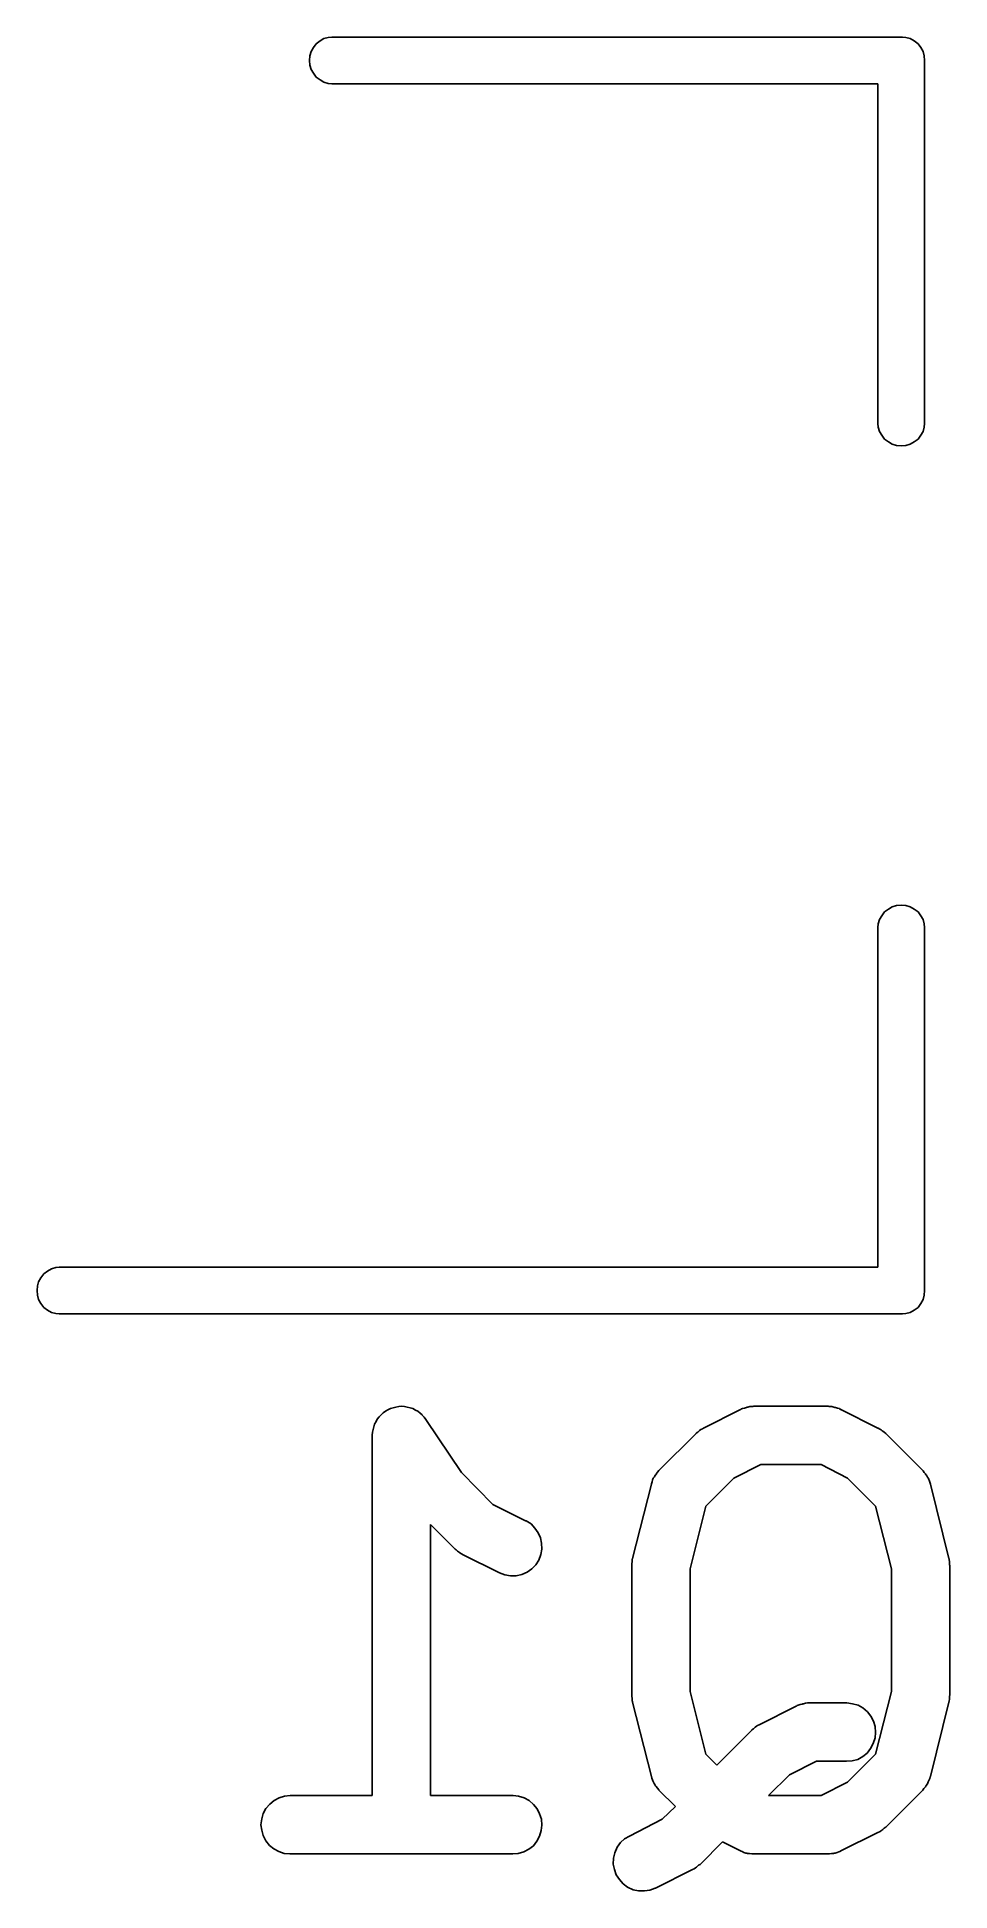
# Model space of a CAD drawing. Extents: x 125.2 to 163.8, y -115.5 to -80.2.
# Drawn here: x 125.159 to 127.504, y -115.517 to -110.755 of the extents above.
import ezdxf

# ---------------------------------------------------------------- set-up
doc = ezdxf.new("R2010")
doc.units = 0
doc.layers.add('BLACK', color=7, linetype='CONTINUOUS')

msp = doc.modelspace()

# ---------------------------------------------------------------- linework, layer by layer
at = {"layer": 'BLACK', "linetype": 'CONTINUOUS'}
for p, q in [((125.886, -110.765), (125.896, -110.759)), ((125.896, -110.759), (125.907, -110.756)), ((125.907, -110.756), (125.916, -110.755)), ((125.916, -110.755), (127.376, -110.755)), ((127.376, -110.755), (127.379, -110.755)), ((127.379, -110.755), (127.382, -110.755)), ((127.382, -110.755), (127.382, -110.755)), ((127.382, -110.755), (127.391, -110.756)), ((127.391, -110.756), (127.402, -110.759)), ((127.402, -110.759), (127.412, -110.765)), ((125.859, -110.815), (125.86, -110.803)), ((125.86, -110.803), (125.863, -110.792)), ((125.863, -110.792), (125.869, -110.782)), ((125.869, -110.782), (125.876, -110.772)), ((125.876, -110.772), (125.886, -110.765)), ((127.412, -110.765), (127.422, -110.772)), ((127.422, -110.772), (127.429, -110.782)), ((127.429, -110.782), (127.435, -110.792)), ((127.435, -110.792), (127.438, -110.803)), ((127.438, -110.803), (127.439, -110.815)), ((125.86, -110.827), (125.859, -110.815)), ((125.863, -110.838), (125.86, -110.827)), ((125.869, -110.848), (125.863, -110.838)), ((125.876, -110.858), (125.869, -110.848)), ((125.886, -110.865), (125.876, -110.858)), ((127.439, -110.815), (127.439, -110.818)), ((127.439, -110.818), (127.439, -111.748)), ((125.896, -110.871), (125.886, -110.865)), ((125.907, -110.874), (125.896, -110.871)), ((125.916, -110.875), (125.907, -110.874)), ((127.319, -110.875), (125.916, -110.875)), ((127.319, -111.748), (127.319, -110.875)), ((127.32, -111.757), (127.319, -111.748)), ((127.323, -111.768), (127.32, -111.757)), ((127.438, -111.757), (127.435, -111.768)), ((127.439, -111.748), (127.438, -111.757)), ((127.329, -111.778), (127.323, -111.768)), ((127.336, -111.788), (127.329, -111.778)), ((127.346, -111.795), (127.336, -111.788)), ((127.356, -111.801), (127.346, -111.795)), ((127.367, -111.804), (127.356, -111.801)), ((127.379, -111.805), (127.367, -111.804)), ((127.391, -111.804), (127.379, -111.805)), ((127.402, -111.801), (127.391, -111.804)), ((127.412, -111.795), (127.402, -111.801)), ((127.422, -111.788), (127.412, -111.795)), ((127.429, -111.778), (127.422, -111.788)), ((127.435, -111.768), (127.429, -111.778)), ((127.329, -113.012), (127.336, -113.002)), ((127.336, -113.002), (127.346, -112.995)), ((127.346, -112.995), (127.356, -112.989)), ((127.356, -112.989), (127.367, -112.986)), ((127.367, -112.986), (127.379, -112.985)), ((127.379, -112.985), (127.391, -112.986)), ((127.391, -112.986), (127.402, -112.989)), ((127.402, -112.989), (127.412, -112.995)), ((127.412, -112.995), (127.422, -113.002)), ((127.422, -113.002), (127.429, -113.012)), ((127.319, -113.042), (127.32, -113.033)), ((127.319, -113.915), (127.319, -113.042)), ((127.32, -113.033), (127.323, -113.022)), ((127.323, -113.022), (127.329, -113.012)), ((127.429, -113.012), (127.435, -113.022)), ((127.435, -113.022), (127.438, -113.033)), ((127.438, -113.033), (127.439, -113.042)), ((127.439, -113.042), (127.439, -113.972)), ((125.16, -113.963), (125.163, -113.952)), ((125.163, -113.952), (125.169, -113.942)), ((125.169, -113.942), (125.176, -113.932)), ((125.176, -113.932), (125.186, -113.925)), ((125.186, -113.925), (125.196, -113.919)), ((125.196, -113.919), (125.207, -113.916)), ((125.207, -113.916), (125.216, -113.915)), ((125.216, -113.915), (127.319, -113.915)), ((125.159, -113.975), (125.16, -113.963)), ((125.16, -113.987), (125.159, -113.975)), ((125.163, -113.998), (125.16, -113.987)), ((125.169, -114.008), (125.163, -113.998)), ((127.435, -113.998), (127.429, -114.008)), ((127.438, -113.987), (127.435, -113.998)), ((127.439, -113.975), (127.438, -113.987)), ((127.439, -113.972), (127.439, -113.975)), ((125.176, -114.018), (125.169, -114.008)), ((125.186, -114.025), (125.176, -114.018)), ((125.196, -114.031), (125.186, -114.025)), ((125.207, -114.034), (125.196, -114.031)), ((125.216, -114.035), (125.207, -114.034)), ((127.376, -114.035), (125.216, -114.035)), ((127.379, -114.035), (127.376, -114.035)), ((127.382, -114.035), (127.379, -114.035)), ((127.391, -114.034), (127.382, -114.035)), ((127.382, -114.035), (127.382, -114.035)), ((127.402, -114.031), (127.391, -114.034)), ((127.412, -114.025), (127.402, -114.031)), ((127.422, -114.018), (127.412, -114.025)), ((127.429, -114.008), (127.422, -114.018)), ((126.048, -114.289), (126.054, -114.285)), ((126.054, -114.285), (126.06, -114.281)), ((126.054, -114.285), (126.054, -114.285)), ((126.054, -114.285), (126.054, -114.285)), ((126.06, -114.281), (126.067, -114.278)), ((126.067, -114.278), (126.074, -114.276)), ((126.067, -114.278), (126.067, -114.278)), ((126.067, -114.278), (126.067, -114.278)), ((126.074, -114.276), (126.081, -114.274)), ((126.081, -114.274), (126.088, -114.273)), ((126.081, -114.274), (126.081, -114.274)), ((126.081, -114.274), (126.081, -114.274)), ((126.088, -114.273), (126.096, -114.272)), ((126.096, -114.272), (126.096, -114.272)), ((126.096, -114.272), (126.103, -114.273)), ((126.096, -114.272), (126.096, -114.272)), ((126.103, -114.273), (126.11, -114.274)), ((126.11, -114.274), (126.11, -114.274)), ((126.11, -114.274), (126.11, -114.274)), ((126.11, -114.274), (126.117, -114.276)), ((126.117, -114.276), (126.124, -114.278)), ((126.124, -114.278), (126.124, -114.278)), ((126.124, -114.278), (126.124, -114.278)), ((126.124, -114.278), (126.131, -114.282)), ((126.131, -114.282), (126.137, -114.285)), ((126.137, -114.285), (126.137, -114.285)), ((126.137, -114.285), (126.137, -114.285)), ((126.137, -114.285), (126.143, -114.29)), ((126.871, -114.328), (126.966, -114.28)), ((126.966, -114.28), (126.967, -114.28)), ((126.967, -114.28), (126.969, -114.279)), ((126.969, -114.279), (126.971, -114.278)), ((126.971, -114.278), (126.976, -114.277)), ((126.976, -114.277), (126.981, -114.275)), ((126.981, -114.275), (126.983, -114.274)), ((126.983, -114.274), (126.985, -114.274)), ((126.985, -114.274), (126.99, -114.273)), ((126.99, -114.273), (126.996, -114.273)), ((126.996, -114.273), (126.998, -114.273)), ((126.998, -114.273), (127, -114.272)), ((127, -114.272), (127.19, -114.272)), ((127.19, -114.272), (127.191, -114.272)), ((127.191, -114.272), (127.194, -114.273)), ((127.194, -114.273), (127.196, -114.273)), ((127.196, -114.273), (127.201, -114.273)), ((127.201, -114.273), (127.206, -114.274)), ((127.206, -114.274), (127.208, -114.275)), ((127.208, -114.275), (127.21, -114.275)), ((127.21, -114.275), (127.215, -114.277)), ((127.215, -114.277), (127.22, -114.278)), ((127.22, -114.278), (127.222, -114.28)), ((127.222, -114.28), (127.224, -114.28)), ((127.224, -114.28), (127.319, -114.328)), ((126.021, -114.339), (126.022, -114.332)), ((126.022, -114.332), (126.024, -114.325)), ((126.022, -114.332), (126.022, -114.332)), ((126.022, -114.332), (126.022, -114.332)), ((126.024, -114.325), (126.026, -114.318)), ((126.026, -114.318), (126.03, -114.311)), ((126.026, -114.318), (126.026, -114.318)), ((126.026, -114.318), (126.026, -114.318)), ((126.03, -114.311), (126.033, -114.305)), ((126.033, -114.305), (126.038, -114.299)), ((126.033, -114.305), (126.033, -114.305)), ((126.033, -114.305), (126.033, -114.305)), ((126.038, -114.299), (126.043, -114.294)), ((126.043, -114.294), (126.048, -114.289)), ((126.043, -114.294), (126.043, -114.294)), ((126.043, -114.294), (126.043, -114.294)), ((126.143, -114.29), (126.148, -114.294)), ((126.148, -114.294), (126.148, -114.294)), ((126.148, -114.294), (126.148, -114.295)), ((126.148, -114.295), (126.153, -114.3)), ((126.153, -114.3), (126.158, -114.306)), ((126.158, -114.306), (126.249, -114.442)), ((126.859, -114.336), (126.861, -114.334)), ((126.861, -114.334), (126.864, -114.332)), ((126.864, -114.332), (126.868, -114.33)), ((126.868, -114.33), (126.871, -114.328)), ((127.319, -114.328), (127.32, -114.328)), ((127.32, -114.328), (127.324, -114.331)), ((127.324, -114.331), (127.327, -114.333)), ((127.327, -114.333), (127.33, -114.335)), ((127.33, -114.335), (127.332, -114.336)), ((126.02, -114.346), (126.021, -114.339)), ((126.02, -114.347), (126.02, -114.346)), ((126.02, -114.346), (126.02, -114.346)), ((126.02, -114.346), (126.02, -114.346)), ((126.02, -114.346), (126.02, -114.346)), ((126.02, -115.272), (126.02, -114.347)), ((126.756, -114.437), (126.852, -114.342)), ((126.852, -114.341), (126.856, -114.339)), ((126.852, -114.342), (126.852, -114.341)), ((126.856, -114.339), (126.859, -114.336)), ((127.332, -114.336), (127.335, -114.339)), ((127.335, -114.339), (127.339, -114.342)), ((127.339, -114.342), (127.434, -114.437)), ((127.018, -114.422), (126.949, -114.457)), ((127.173, -114.422), (127.018, -114.422)), ((127.241, -114.457), (127.173, -114.422)), ((126.249, -114.442), (126.33, -114.524)), ((126.689, -114.663), (126.737, -114.472)), ((126.737, -114.471), (126.739, -114.466)), ((126.737, -114.472), (126.737, -114.471)), ((126.739, -114.466), (126.74, -114.461)), ((126.74, -114.461), (126.741, -114.459)), ((126.741, -114.459), (126.742, -114.457)), ((126.742, -114.457), (126.745, -114.453)), ((126.745, -114.453), (126.747, -114.449)), ((126.747, -114.449), (126.749, -114.447)), ((126.749, -114.447), (126.75, -114.445)), ((126.75, -114.445), (126.753, -114.441)), ((126.753, -114.441), (126.756, -114.437)), ((126.949, -114.457), (126.877, -114.529)), ((127.313, -114.529), (127.241, -114.457)), ((127.434, -114.437), (127.435, -114.438)), ((127.435, -114.438), (127.438, -114.442)), ((127.438, -114.442), (127.441, -114.446)), ((127.441, -114.446), (127.442, -114.448)), ((127.442, -114.448), (127.444, -114.449)), ((127.444, -114.449), (127.446, -114.454)), ((127.446, -114.454), (127.449, -114.458)), ((127.449, -114.458), (127.45, -114.46)), ((127.45, -114.46), (127.451, -114.462)), ((127.451, -114.462), (127.452, -114.467)), ((127.452, -114.467), (127.454, -114.472)), ((127.454, -114.472), (127.501, -114.663)), ((126.33, -114.524), (126.414, -114.566)), ((126.414, -114.566), (126.415, -114.566)), ((126.415, -114.566), (126.428, -114.574)), ((126.877, -114.529), (126.837, -114.69)), ((127.354, -114.69), (127.313, -114.529)), ((126.233, -114.639), (126.17, -114.576)), ((126.17, -114.576), (126.17, -115.272)), ((126.428, -114.574), (126.438, -114.585)), ((126.438, -114.585), (126.446, -114.597)), ((126.446, -114.597), (126.452, -114.61)), ((126.452, -114.61), (126.455, -114.624)), ((126.236, -114.641), (126.233, -114.639)), ((126.239, -114.644), (126.236, -114.641)), ((126.242, -114.646), (126.239, -114.644)), ((126.244, -114.648), (126.242, -114.646)), ((126.248, -114.65), (126.244, -114.648)), ((126.251, -114.652), (126.248, -114.65)), ((126.252, -114.653), (126.251, -114.652)), ((126.347, -114.7), (126.252, -114.653)), ((126.448, -114.667), (126.44, -114.679)), ((126.453, -114.653), (126.448, -114.667)), ((126.456, -114.639), (126.453, -114.653)), ((126.455, -114.624), (126.456, -114.639)), ((126.688, -114.665), (126.689, -114.664)), ((126.688, -114.671), (126.688, -114.665)), ((126.689, -114.664), (126.689, -114.663)), ((127.501, -114.663), (127.502, -114.664)), ((127.502, -114.664), (127.502, -114.665)), ((127.502, -114.665), (127.502, -114.666)), ((127.502, -114.666), (127.503, -114.672)), ((126.361, -114.705), (126.347, -114.7)), ((126.375, -114.708), (126.361, -114.705)), ((126.39, -114.708), (126.375, -114.708)), ((126.404, -114.704), (126.39, -114.708)), ((126.418, -114.698), (126.404, -114.704)), ((126.43, -114.69), (126.418, -114.698)), ((126.44, -114.679), (126.43, -114.69)), ((126.687, -114.677), (126.688, -114.671)), ((126.687, -114.678), (126.687, -114.677)), ((126.687, -114.68), (126.687, -114.678)), ((126.687, -114.681), (126.687, -114.68)), ((126.687, -115.014), (126.687, -114.681)), ((126.837, -114.69), (126.837, -115.005)), ((127.354, -115.005), (127.354, -114.69)), ((127.503, -114.672), (127.503, -114.678)), ((127.503, -114.678), (127.503, -114.679)), ((127.503, -114.679), (127.504, -114.681)), ((127.504, -114.681), (127.504, -115.014)), ((126.687, -115.015), (126.687, -115.014)), ((126.687, -115.017), (126.687, -115.015)), ((126.688, -115.023), (126.687, -115.017)), ((126.688, -115.029), (126.688, -115.023)), ((126.689, -115.03), (126.688, -115.029)), ((126.689, -115.031), (126.689, -115.03)), ((126.689, -115.032), (126.689, -115.031)), ((126.737, -115.223), (126.689, -115.032)), ((126.837, -115.005), (126.877, -115.166)), ((127.014, -115.09), (127.109, -115.042)), ((127.109, -115.042), (127.11, -115.042)), ((127.11, -115.042), (127.112, -115.041)), ((127.112, -115.041), (127.114, -115.04)), ((127.114, -115.04), (127.119, -115.038)), ((127.119, -115.038), (127.124, -115.037)), ((127.124, -115.037), (127.126, -115.036)), ((127.126, -115.036), (127.128, -115.036)), ((127.128, -115.036), (127.133, -115.035)), ((127.133, -115.035), (127.138, -115.034)), ((127.138, -115.034), (127.141, -115.034)), ((127.141, -115.034), (127.143, -115.034)), ((127.143, -115.034), (127.238, -115.034)), ((127.238, -115.034), (127.239, -115.034)), ((127.239, -115.034), (127.254, -115.036)), ((127.254, -115.036), (127.268, -115.04)), ((127.268, -115.04), (127.28, -115.047)), ((127.28, -115.047), (127.292, -115.057)), ((127.313, -115.166), (127.354, -115.005)), ((127.501, -115.032), (127.454, -115.223)), ((127.502, -115.03), (127.501, -115.031)), ((127.501, -115.031), (127.501, -115.032)), ((127.503, -115.024), (127.502, -115.03)), ((127.504, -115.015), (127.503, -115.016)), ((127.503, -115.016), (127.503, -115.018)), ((127.503, -115.018), (127.503, -115.024)), ((127.504, -115.014), (127.504, -115.015)), ((127.002, -115.098), (127.004, -115.096)), ((127.004, -115.096), (127.007, -115.094)), ((127.007, -115.094), (127.01, -115.092)), ((127.01, -115.092), (127.014, -115.09)), ((127.292, -115.057), (127.301, -115.068)), ((127.301, -115.068), (127.308, -115.081)), ((127.308, -115.081), (127.312, -115.095)), ((127.312, -115.095), (127.313, -115.11)), ((126.905, -115.194), (126.995, -115.104)), ((126.995, -115.103), (126.999, -115.101)), ((126.995, -115.104), (126.995, -115.103)), ((126.999, -115.101), (127.002, -115.098)), ((127.307, -115.138), (127.3, -115.151)), ((127.312, -115.124), (127.307, -115.138)), ((127.313, -115.11), (127.312, -115.124)), ((126.877, -115.166), (126.905, -115.194)), ((127.161, -115.184), (127.092, -115.219)), ((127.238, -115.184), (127.161, -115.184)), ((127.253, -115.183), (127.238, -115.184)), ((127.241, -115.238), (127.313, -115.166)), ((127.267, -115.179), (127.253, -115.183)), ((127.28, -115.172), (127.267, -115.179)), ((127.291, -115.163), (127.28, -115.172)), ((127.3, -115.151), (127.291, -115.163)), ((126.738, -115.227), (126.737, -115.223)), ((126.74, -115.232), (126.738, -115.227)), ((126.741, -115.234), (126.74, -115.232)), ((126.742, -115.236), (126.741, -115.234)), ((126.744, -115.241), (126.742, -115.236)), ((127.092, -115.219), (127.038, -115.272)), ((127.173, -115.272), (127.241, -115.238)), ((127.448, -115.237), (127.446, -115.242)), ((127.449, -115.235), (127.448, -115.237)), ((127.45, -115.233), (127.449, -115.235)), ((127.452, -115.228), (127.45, -115.233)), ((127.453, -115.224), (127.452, -115.228)), ((127.454, -115.223), (127.453, -115.224)), ((125.757, -115.294), (125.768, -115.285)), ((125.768, -115.285), (125.781, -115.278)), ((125.781, -115.278), (125.795, -115.274)), ((125.795, -115.274), (125.809, -115.272)), ((125.809, -115.272), (126.02, -115.272)), ((126.17, -115.272), (126.381, -115.272)), ((126.381, -115.272), (126.382, -115.272)), ((126.382, -115.272), (126.396, -115.274)), ((126.396, -115.274), (126.41, -115.278)), ((126.41, -115.278), (126.423, -115.285)), ((126.423, -115.285), (126.434, -115.295)), ((126.747, -115.245), (126.744, -115.241)), ((126.748, -115.247), (126.747, -115.245)), ((126.749, -115.249), (126.748, -115.247)), ((126.753, -115.253), (126.749, -115.249)), ((126.756, -115.257), (126.753, -115.253)), ((126.756, -115.258), (126.756, -115.257)), ((126.799, -115.3), (126.756, -115.258)), ((127.038, -115.272), (127.173, -115.272)), ((127.434, -115.258), (127.339, -115.353)), ((127.437, -115.254), (127.434, -115.258)), ((127.441, -115.25), (127.437, -115.254)), ((127.442, -115.248), (127.441, -115.25)), ((127.443, -115.246), (127.442, -115.248)), ((127.446, -115.242), (127.443, -115.246)), ((125.734, -115.347), (125.736, -115.332)), ((125.736, -115.332), (125.74, -115.318)), ((125.74, -115.318), (125.747, -115.305)), ((125.747, -115.305), (125.757, -115.294)), ((126.434, -115.295), (126.444, -115.306)), ((126.444, -115.306), (126.45, -115.319)), ((126.45, -115.319), (126.455, -115.333)), ((126.455, -115.333), (126.456, -115.348)), ((126.681, -115.376), (126.765, -115.333)), ((126.765, -115.333), (126.799, -115.3)), ((125.736, -115.361), (125.734, -115.347)), ((125.74, -115.375), (125.736, -115.361)), ((125.747, -115.388), (125.74, -115.375)), ((126.45, -115.376), (126.443, -115.389)), ((126.454, -115.362), (126.45, -115.376)), ((126.456, -115.348), (126.454, -115.362)), ((126.658, -115.393), (126.668, -115.383)), ((126.668, -115.383), (126.681, -115.376)), ((127.319, -115.367), (127.224, -115.414)), ((127.323, -115.365), (127.319, -115.367)), ((127.327, -115.363), (127.323, -115.365)), ((127.329, -115.361), (127.327, -115.363)), ((127.332, -115.359), (127.329, -115.361)), ((127.335, -115.356), (127.332, -115.359)), ((127.338, -115.354), (127.335, -115.356)), ((127.339, -115.353), (127.338, -115.354)), ((125.756, -115.4), (125.747, -115.388)), ((125.767, -115.409), (125.756, -115.4)), ((125.78, -115.416), (125.767, -115.409)), ((125.794, -115.421), (125.78, -115.416)), ((125.808, -115.422), (125.794, -115.421)), ((125.809, -115.422), (125.808, -115.422)), ((126.381, -115.422), (125.809, -115.422)), ((126.395, -115.421), (126.381, -115.422)), ((126.409, -115.417), (126.395, -115.421)), ((126.422, -115.41), (126.409, -115.417)), ((126.434, -115.401), (126.422, -115.41)), ((126.443, -115.389), (126.434, -115.401)), ((126.64, -115.433), (126.643, -115.419)), ((126.643, -115.419), (126.649, -115.405)), ((126.649, -115.405), (126.658, -115.393)), ((126.92, -115.391), (126.863, -115.448)), ((126.966, -115.414), (126.92, -115.391)), ((126.968, -115.415), (126.966, -115.414)), ((126.97, -115.416), (126.968, -115.415)), ((126.975, -115.418), (126.97, -115.416)), ((126.98, -115.42), (126.975, -115.418)), ((126.982, -115.42), (126.98, -115.42)), ((126.984, -115.421), (126.982, -115.42)), ((126.989, -115.421), (126.984, -115.421)), ((126.995, -115.422), (126.989, -115.421)), ((126.997, -115.422), (126.995, -115.422)), ((126.999, -115.422), (126.997, -115.422)), ((127, -115.422), (126.999, -115.422)), ((127.19, -115.422), (127, -115.422)), ((127.193, -115.422), (127.19, -115.422)), ((127.195, -115.422), (127.193, -115.422)), ((127.2, -115.421), (127.195, -115.422)), ((127.205, -115.421), (127.2, -115.421)), ((127.207, -115.42), (127.205, -115.421)), ((127.209, -115.42), (127.207, -115.42)), ((127.214, -115.418), (127.209, -115.42)), ((127.219, -115.417), (127.214, -115.418)), ((127.221, -115.416), (127.219, -115.417)), ((127.223, -115.415), (127.221, -115.416)), ((127.224, -115.414), (127.223, -115.415)), ((126.639, -115.448), (126.64, -115.433)), ((126.642, -115.462), (126.639, -115.448)), ((126.647, -115.476), (126.642, -115.462)), ((126.655, -115.488), (126.647, -115.476)), ((126.843, -115.462), (126.748, -115.51)), ((126.847, -115.46), (126.843, -115.462)), ((126.85, -115.458), (126.847, -115.46)), ((126.853, -115.456), (126.85, -115.458)), ((126.855, -115.454), (126.853, -115.456)), ((126.858, -115.451), (126.855, -115.454)), ((126.862, -115.449), (126.858, -115.451)), ((126.863, -115.448), (126.862, -115.449)), ((126.665, -115.499), (126.655, -115.488)), ((126.676, -115.507), (126.665, -115.499)), ((126.69, -115.514), (126.676, -115.507)), ((126.704, -115.517), (126.69, -115.514)), ((126.719, -115.517), (126.704, -115.517)), ((126.733, -115.515), (126.719, -115.517)), ((126.747, -115.51), (126.733, -115.515)), ((126.748, -115.51), (126.747, -115.51))]:
    msp.add_line(p, q, dxfattribs=at)

doc.saveas('drawing.dxf')
